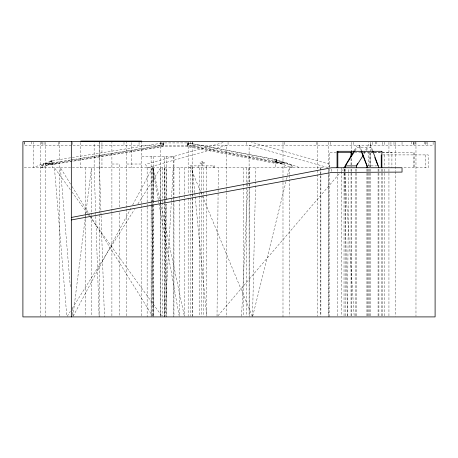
<?xml version="1.0" encoding="UTF-8"?>
<svg xmlns="http://www.w3.org/2000/svg" width="458" height="458" viewBox="0 0 458 458"><rect width="100%" height="100%" fill="white"/><g stroke="black" fill="none" stroke-linecap="round" stroke-linejoin="round"><path stroke-width="0.34" stroke-dasharray="2.29 1.72" d="M99.472 142.495L99.123 316.907L94.148 167.743L94.148 142.495M347.485 316.192L348.607 167.743M217.023 316.192L218.088 192.721M218.094 192.011L218.117 189.154M218.123 188.438L218.3 167.743M166.042 204.142L164.634 316.907L164.634 204.142M166.094 199.86L166.494 167.743M152.84 206.283L151.111 316.907L151.111 156.556M152.852 205.568L153.447 167.743M252.553 316.192L255.575 182.015M255.593 181.305L255.896 167.743M276.151 162.121L276.237 159.665L188.095 142.885L188.095 145.369L275.876 162.121L276.237 159.665L276.54 159.659L292.244 165.281L292.095 167.743L276.392 162.121L276.237 159.665L187.471 142.885L187.471 146.612L275.258 163.363L282.992 163.918L192.308 146.612L160.81 146.612L45.336 165.286L52.166 164.588L163.311 146.612L163.311 142.885L50.849 160.941L41.335 165.344L41.563 167.743L51.078 163.346L51.491 160.918L52.304 160.838L52.166 167.743M241.572 316.192L247.595 189.154M247.732 186.297L247.864 183.446M247.898 182.731L248.608 167.743M164.937 316.907L173.216 167.743M192.308 145.369L282.992 162.67L275.258 162.121L274.708 159.493L275.401 159.659L275.258 167.743M276.392 162.121L276.54 159.659L275.401 159.659L291.105 165.281L292.244 165.281M290.962 167.743L291.105 165.281M72.914 316.197L85.331 217.229M85.423 216.519L85.686 214.401M85.778 213.697L91.543 167.743L91.543 212.707M187.471 145.369L187.832 142.919M188.095 145.369L188.45 142.919L162.567 142.942L162.934 145.369L70.841 160.271M252.707 316.215L286.336 180.234M286.508 179.536L287.366 176.067M287.538 175.374L289.422 167.743L289.422 174.882M328.941 167.181L330.258 164.365L251.368 142.186M73.16 316.278L131.366 207.394M132.711 204.875L152.56 167.743L158.88 202.923M354.366 150.207L357.217 145.369M363.709 153.23L368.341 145.369L368.341 142.261M67.246 316.301L70.286 311.474M72.187 308.452L134.475 209.415M137.892 203.976L160.678 167.743L160.81 316.192M354.944 150.842L357.24 147.236L370.717 147.236L371.982 150.447M364.162 153.848L368.369 147.236M217.945 315.82L339.269 173.708M341.124 171.538L344.364 167.743M57.353 163.346L43.304 163.346L33.806 167.743L33.806 142.346M41.335 165.344L42.439 165.344L52.304 160.838M223.08 142.57L145.564 164.365L147.144 167.743L147.144 203.426M147.144 167.743L226.721 145.369L226.721 187.728M54.199 164.044L45.336 164.044L70.068 160.042M70.772 159.934L160.81 145.369M70.137 160.386L51.863 163.346L51.491 160.918L51.937 160.941L52.166 163.346L45.336 164.044M336.338 152.308L329.291 152.308L329.291 167.743M354.664 152.308L362.415 152.308M363.017 152.308L373.676 152.308M374.295 152.308L391.911 152.308L391.911 167.743M373.676 152.777L368.444 152.777L368.444 167.743M374.157 152.777L414.364 152.777L414.364 167.743M382.659 154.913L428.167 154.913L428.167 167.743L402.714 167.743M141.734 156.556L173.954 156.556L173.954 316.907M51.937 160.941L50.849 160.941L51.078 163.346M273.581 162.121L284.338 162.121L300.047 167.743M111.901 164.016L119.361 164.016L119.361 206.999M126.82 164.016L141.734 164.016M366.921 165.882L376.676 165.882M24.263 167.743L324.837 167.743M275.401 159.659L276.237 159.665M327.991 167.548L249.1 145.369L249.1 187.728M70.349 189.715L54.439 167.743L66.811 316.197M72.026 192.028L87.518 213.417M87.936 213.995L89.196 215.729M89.613 216.308L161.64 315.751M70.566 184.116L60.393 167.743L70.395 287.784M72.072 186.543L90.157 215.644M90.535 216.25L152.703 316.301M200.501 191.501L190.643 167.743L190.643 193.436M200.776 192.165L252.261 316.249M359.559 147.236L360.578 149.806M372.417 149.978L370.734 145.369L370.734 142.261M359.582 145.369L361.265 149.978M160.42 202.596L153.081 167.743L153.081 204.142M160.563 203.289L184.351 316.209M159.006 203.627L179.221 316.203M163.311 145.369L162.939 142.942L162.934 145.369M194.747 192.606L192.337 167.743L192.337 193.436M194.816 193.316L195.091 196.156M195.16 196.866L206.724 316.197M42.439 165.344L42.668 167.743M72.112 308.383L72.765 316.197M344.456 169.174L354.189 316.192M99.472 167.743L100.949 211.991M100.972 212.707L101.041 214.848M101.063 215.563L104.447 316.907M344.393 169.174L347.467 316.192M151.111 167.743L151.655 202.717M151.667 203.426L151.701 205.568M151.713 206.283L153.447 316.907L153.447 206.283M164.634 167.743L165.035 199.86M165.04 200.575L165.08 203.426M165.086 204.142L166.494 316.907L166.494 204.142M433.113 142.261L433.113 145.369L24.766 145.369L24.766 142.261M427.56 142.261L427.56 145.369M426.055 141.642L426.055 145.369M425.694 142.261L425.694 145.369M425.31 154.913L425.31 167.743M424.188 141.642L424.188 145.369M415.973 142.358L415.973 316.192M415.326 141.642L415.326 145.369M414.112 142.261L414.112 145.369M413.694 142.261L413.694 145.369M413.471 142.261L413.471 145.369M413.419 152.777L413.419 167.743M411.822 141.642L411.822 145.369M402.038 142.261L402.038 145.369M395.809 142.358L395.809 170.971M395.809 171.687L395.809 316.192M393.983 142.261L393.983 145.369M390.943 142.261L390.943 145.369M388.945 142.346L388.945 167.038M388.945 169.174L388.945 316.192M384.451 154.913L384.451 167.033M384.451 169.174L384.451 316.907M384.308 142.261L384.308 145.369M382.699 142.261L382.699 145.369M382.648 169.174L382.648 316.192M381.239 169.174L381.239 316.907M378.909 169.174L378.909 316.192M378.073 169.174L378.073 316.907M376.854 141.642L376.854 145.369M375.165 141.642L375.165 145.369M372.606 142.261L372.606 145.369M370.522 145.369L370.522 167.038M370.522 169.174L370.522 316.907M370.219 142.261L370.219 145.369M370.167 152.308L370.167 167.743M369.394 152.777L369.394 167.033M369.394 169.174L369.394 316.907M368.444 169.174L368.444 316.907M367.757 169.174L367.757 316.192M366.921 169.174L366.921 316.192M359.393 145.369L359.393 147.236M356.507 169.174L356.507 316.192M355.162 169.174L355.162 316.907M353.244 142.261L353.244 145.369M351.423 142.346L351.423 150.814M351.423 158.571L351.423 167.038M351.423 169.174L351.423 316.192M351.034 158.623L351.034 167.044M351.034 169.174L351.034 316.192M345.378 169.174L345.378 316.907M344.032 169.174L344.032 316.192M341.559 167.743L341.559 316.192M337.827 169.174L337.827 316.192M331.644 169.088L331.644 171.779M330.367 142.261L330.367 145.369M329.291 169.174L329.291 173.45M329.291 174.166L329.291 316.907M328.678 316.907L328.678 174.166L328.661 316.192M328.661 142.346L328.661 167.038M320.886 167.743L320.886 316.192M320.583 167.743L320.583 316.192M317.795 142.358L317.795 173.834M317.795 174.55L317.795 316.192M316.346 142.261L316.346 145.369M289.422 175.591L289.422 316.192M284.441 142.261L284.441 145.369M284.338 162.121L284.338 167.743M282.992 142.346L282.992 316.907M249.444 167.743L249.444 186.297M249.444 187.013L249.444 316.192M249.1 188.438L249.1 316.907M246.828 167.743L246.828 182.731M246.828 183.446L246.828 187.013M246.828 187.728L246.828 316.192M246.381 142.261L246.381 145.369M243.765 167.743L243.765 183.446M243.765 184.156L243.765 316.192M228.055 142.261L228.055 145.369M226.721 188.438L226.721 316.907M214.527 167.743L214.527 165.882L189.704 165.882L189.704 167.743M213.193 165.882L213.193 167.743M206.793 167.743L206.793 194.152M206.793 194.862L206.793 316.192M206.14 165.882L206.14 167.743M203.192 167.743L203.192 191.295M203.192 192.011L203.192 316.192M202.768 163.351L202.768 165.882M202.362 162.418L202.362 161.176L201.869 161.176L201.869 162.418M201.629 167.743L201.629 316.192M201.468 163.351L201.468 165.882M199.413 167.743L199.413 192.011M199.413 192.721L199.413 195.577M199.413 196.293L199.413 316.192M198.091 165.882L198.091 167.743M192.795 142.261L192.795 145.369M192.337 194.152L192.337 316.192M192.308 141.642L192.308 316.907M191.038 165.882L191.038 167.743M190.643 194.152L190.643 316.192M190.339 141.642L190.339 145.369M188.158 142.358L188.158 193.86M188.158 198.154L188.158 316.192M187.957 142.261L187.957 145.369M184.494 167.743L184.494 194.862M184.494 195.577L184.494 198.434M184.494 199.144L184.494 316.192M179.353 167.743L179.353 195.577M179.353 196.293L179.353 199.144M179.353 199.86L179.353 316.192M173.216 156.556L173.216 198.434M173.216 199.144L173.216 316.907M166.494 156.556L166.494 199.86M164.937 167.743L164.937 198.434M164.937 199.144L164.937 202.001M164.937 202.717L164.937 316.192M164.634 156.556L164.634 199.86M164.634 200.575L164.634 203.426M163.701 142.261L163.701 145.369M162.476 167.743L162.476 199.144M162.476 199.86L162.476 202.001M162.476 202.717L162.476 316.192M161.331 142.261L161.331 145.369M160.81 142.261L160.81 316.907M160.569 142.261L160.569 145.369M153.447 156.556L153.447 205.568M153.081 204.858L153.081 316.192M152.56 167.743L152.56 204.142M152.56 204.858L152.56 316.192M147.144 204.142L147.144 206.283M147.144 206.999L147.144 316.907M141.734 141.093L141.734 316.907M139.055 142.261L139.055 145.369M131.79 142.495L131.79 167.743M126.82 141.093L126.82 316.907M123.998 142.261L123.998 145.369M119.361 212.707L119.361 316.192M111.901 141.093L111.901 316.192M101.957 142.495L101.957 167.743M99.157 141.093L99.157 167.743M91.543 213.422L91.543 215.563M91.543 216.273L91.543 316.192M85.801 167.743L85.801 316.192M80.826 142.495L80.826 167.743M72.175 142.261L72.175 145.369M59.179 141.642L59.179 316.192M58.601 142.261L58.601 145.369M45.336 142.341L45.336 316.192M44.054 142.261L44.054 145.369M43.304 163.346L43.304 167.743M42.228 142.261L42.228 145.369M41.684 141.642L41.684 145.369M40.71 142.358L40.71 316.192M31.711 141.642L31.711 145.369M24.829 142.261L24.829 145.369M204.131 162.418L200.106 162.418L200.106 163.351L204.131 163.351L204.131 162.418M328.678 173.45L328.678 169.174L328.661 173.45"/><path stroke-width="0.69" d="M344.032 167.743L354.005 150.814M356.587 165.327L357.652 163.512M345.378 167.743L345.378 165.882L354.944 150.842M356.507 167.743L356.507 165.882L363.011 155.651M71.328 217.464L331.644 167.743L402.038 167.743L402.038 172.099L331.644 172.454L71.328 219.949M80.826 141.093L141.734 141.093M381.938 151.3L337.048 151.3L337.048 167.743M337.706 152.308L351.143 152.308M345.378 165.882L356.507 165.882M374.776 157.523L378.073 165.882M361.081 151.088L366.921 165.882L366.921 167.743M372.657 150.636L378.909 167.743M361.505 150.636L367.757 167.743M381.875 151.3L381.875 167.743M381.239 154.913L381.239 167.743M351.423 150.814L351.423 155.749M351.034 152.308L351.034 156.516M337.827 151.3L337.827 167.743M71.328 141.642L71.328 316.907M435.1 141.642L22.9 141.642L22.9 316.907L435.1 316.907L435.1 141.642"/></g></svg>
